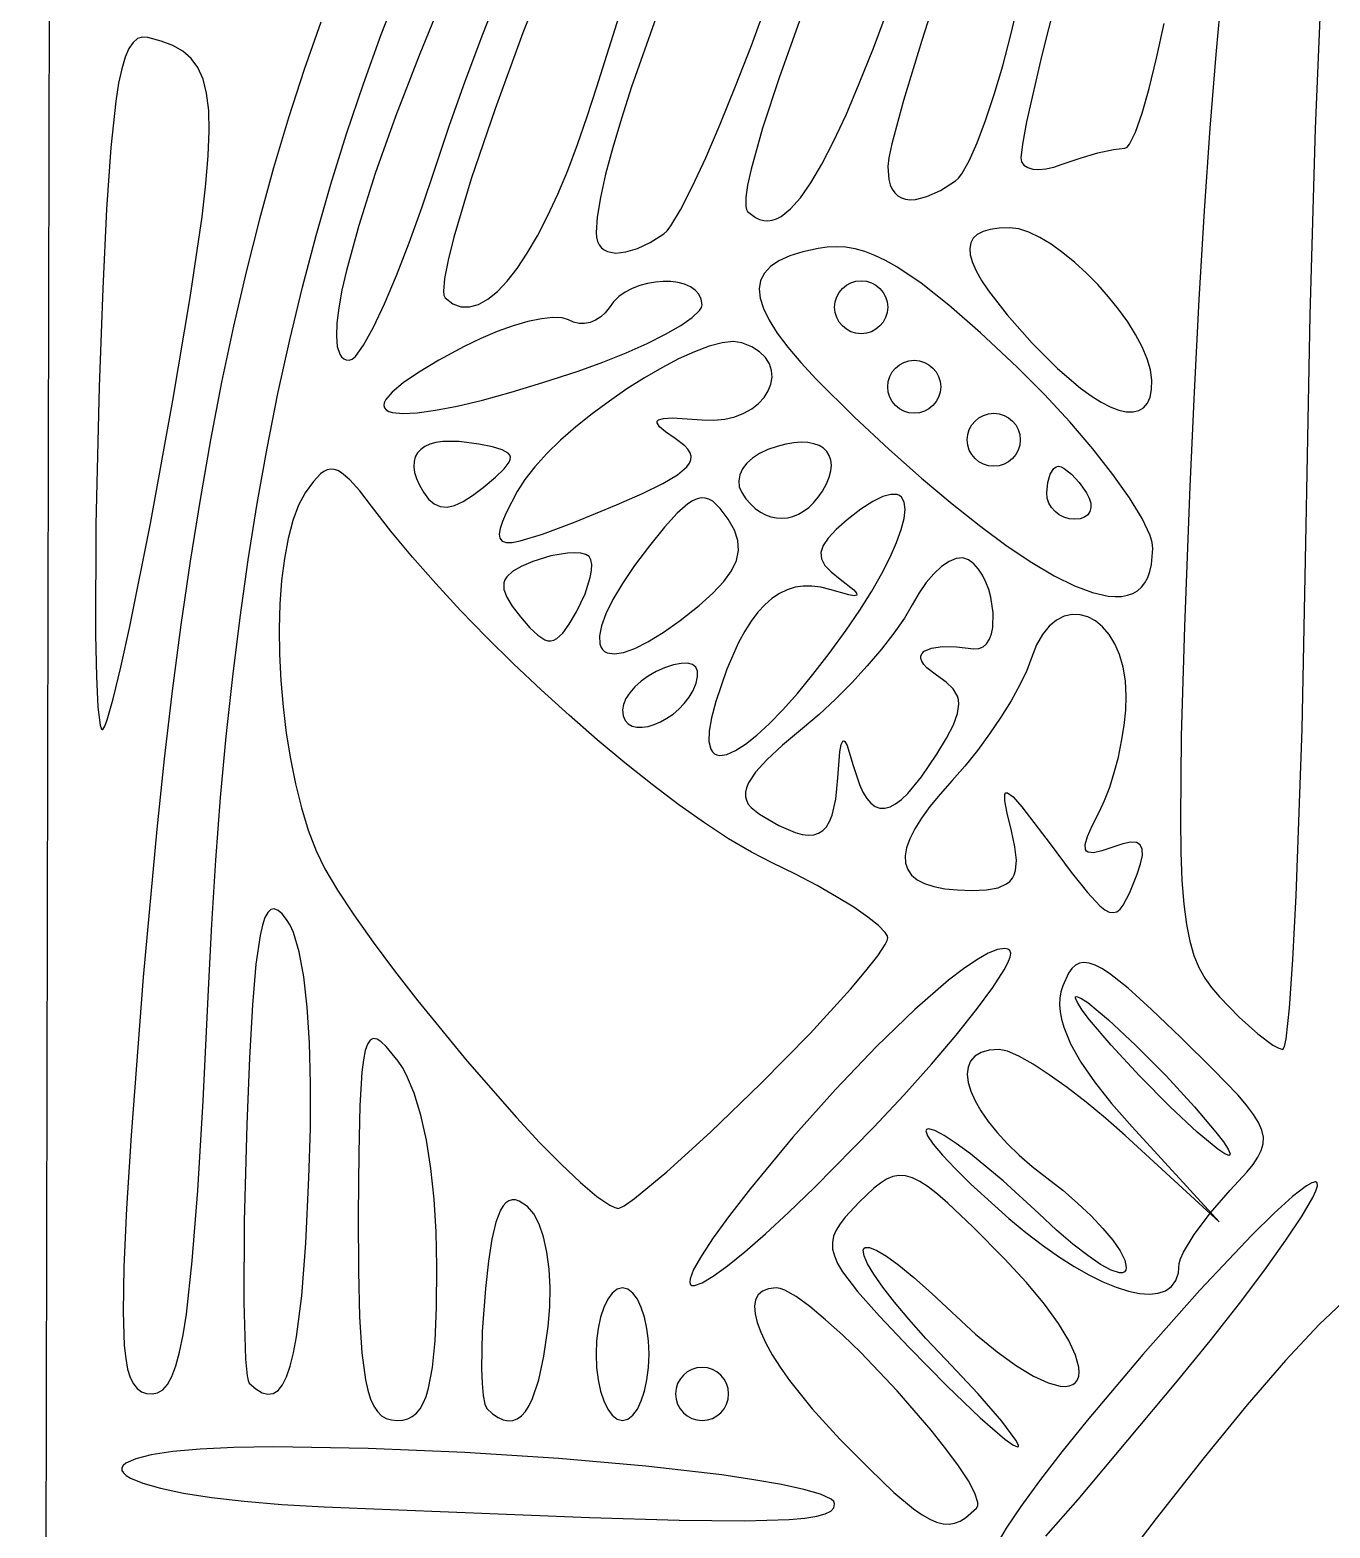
# Model space of a CAD drawing. Header units: millimetres. Extents: x -4.58 to 1.11, y 0.34 to 8.32.
# Drawn here: x -4.582 to -4.037, y 4.766 to 5.394 of the extents above; entities that cross this region are included whole.
import ezdxf

# ---------------------------------------------------------------- set-up
doc = ezdxf.new("R2010")
doc.units = ezdxf.units.MM

msp = doc.modelspace()

# ---------------------------------------------------------------- linework, layer by layer
at = {"flags": 128}
for points in [[(-4.581667, 1.453139), (-4.574238, 5.087635), (-4.569544, 7.208322), (-4.566944, 8.258736), (-4.566667, 8.323028), (-1.736111, 8.317444), (0.26479, 8.31338), (1.100639, 8.311472), (1.101006, 8.311191), (1.101364, 8.310339), (1.102049, 8.3066), (1.102698, 8.299617), (1.103312, 8.288752), (1.104442, 8.252815), (1.105453, 8.193675), (1.106362, 8.106221), (1.107184, 7.985338), (1.108623, 7.622835), (1.109893, 7.065263), (1.111113, 6.271716), (1.113889, 3.813083)], [(-4.362331, 5.425031), (-4.375058, 5.392832), (-4.386781, 5.360957), (-4.396704, 5.331659), (-4.404028, 5.307192), (-4.406467, 5.297474), (-4.407958, 5.289809), (-4.4084, 5.284478), (-4.408197, 5.282776), (-4.407694, 5.281764), (-4.404483, 5.279278), (-4.401068, 5.278004), (-4.39747, 5.27791), (-4.393711, 5.278966), (-4.389814, 5.281141), (-4.385802, 5.284405), (-4.381695, 5.288727), (-4.377516, 5.294076), (-4.373287, 5.300423), (-4.36903, 5.307735), (-4.364767, 5.315982), (-4.360521, 5.325135), (-4.356313, 5.335162), (-4.352165, 5.346032), (-4.3481, 5.357715), (-4.344139, 5.370181), (-4.333948, 5.402464)], [(-4.258658, 5.39937), (-4.267593, 5.374386), (-4.274661, 5.352851), (-4.279486, 5.335666), (-4.28094, 5.328986), (-4.281692, 5.323731), (-4.281695, 5.320013), (-4.281401, 5.318765), (-4.280903, 5.317944), (-4.277588, 5.315345), (-4.275889, 5.314552), (-4.274158, 5.314106), (-4.272393, 5.314011), (-4.270589, 5.314272), (-4.268745, 5.314896), (-4.266857, 5.315888), (-4.262937, 5.318999), (-4.258804, 5.323647), (-4.254435, 5.329878), (-4.249806, 5.337736), (-4.244891, 5.347265), (-4.239666, 5.35851), (-4.234108, 5.371515), (-4.228192, 5.386323), (-4.215187, 5.421531)], [(-4.197944, 5.420687), (-4.207889, 5.38966), (-4.215551, 5.364416), (-4.220479, 5.346337), (-4.221777, 5.340416), (-4.222222, 5.336806), (-4.221733, 5.331383), (-4.221128, 5.329165), (-4.220289, 5.327277), (-4.219222, 5.32572), (-4.21793, 5.324495), (-4.21642, 5.323603), (-4.214694, 5.323045), (-4.21276, 5.322822), (-4.21062, 5.322935), (-4.205746, 5.324173), (-4.200109, 5.326766), (-4.19375, 5.330722)], [(-4.148857, 5.418339), (-4.157733, 5.382943), (-4.163984, 5.355551), (-4.165761, 5.346203), (-4.166444, 5.340472), (-4.166131, 5.338697), (-4.165144, 5.337308), (-4.163556, 5.336315), (-4.161437, 5.335729), (-4.158861, 5.335563), (-4.155898, 5.335828), (-4.152619, 5.336534), (-4.149097, 5.337694), (-4.141587, 5.340314), (-4.134132, 5.34246), (-4.127593, 5.343911), (-4.122833, 5.344444)], [(-4.506903, 4.991667), (-4.505507, 5.019123), (-4.503797, 5.045964), (-4.501765, 5.072215), (-4.499402, 5.097902), (-4.496699, 5.12305), (-4.493646, 5.147685), (-4.490235, 5.171833), (-4.486458, 5.195518), (-4.482304, 5.218767), (-4.477766, 5.241605), (-4.472834, 5.264057), (-4.4675, 5.286149), (-4.461754, 5.307907), (-4.455588, 5.329355), (-4.448992, 5.35052), (-4.441958, 5.371427), (-4.434477, 5.392102), (-4.426541, 5.412569)], [(-4.407603, 5.410131), (-4.418597, 5.383345), (-4.428452, 5.357725), (-4.436958, 5.333801), (-4.443903, 5.312102), (-4.449076, 5.29316), (-4.450932, 5.284887), (-4.452267, 5.277503), (-4.453053, 5.271073), (-4.453264, 5.265664), (-4.452874, 5.261341), (-4.451856, 5.258171), (-4.451104, 5.257039), (-4.450185, 5.25622), (-4.449096, 5.255723), (-4.447833, 5.255556), (-4.446668, 5.255973), (-4.445273, 5.2572), (-4.441866, 5.261912), (-4.43776, 5.269362), (-4.433102, 5.279219), (-4.428041, 5.291153), (-4.422722, 5.304833), (-4.417294, 5.319929), (-4.411903, 5.336111)], [(-4.411903, 5.336111), (-4.406048, 5.353628), (-4.399289, 5.37255), (-4.391866, 5.392279), (-4.384021, 5.412217)], [(-4.0823, 5.409897), (-4.084728, 5.383669), (-4.087165, 5.352793), (-4.089539, 5.318262), (-4.091778, 5.281067), (-4.093807, 5.2422), (-4.095556, 5.202653), (-4.09779, 5.143908), (-4.099162, 5.098043), (-4.099562, 5.063191), (-4.099365, 5.049311), (-4.098884, 5.037484), (-4.098106, 5.027477), (-4.097018, 5.019056), (-4.095607, 5.011987), (-4.093858, 5.006038), (-4.091759, 5.000974), (-4.089296, 4.996563), (-4.086454, 4.992571), (-4.083222, 4.988764), (-4.074935, 4.980184), (-4.067156, 4.97316), (-4.060757, 4.968416), (-4.058348, 4.967127), (-4.056611, 4.966681), (-4.055921, 4.967819), (-4.055217, 4.971159), (-4.053792, 4.983996), (-4.052376, 5.00429), (-4.051009, 5.031142), (-4.048582, 5.100919), (-4.046833, 5.186125)], [(-4.046833, 5.186125), (-4.045146, 5.27446), (-4.042887, 5.352774), (-4.040355, 5.412562)], [(-4.316042, 5.3085), (-4.314684, 5.309792), (-4.313044, 5.311953), (-4.309002, 5.318683), (-4.304095, 5.32829), (-4.298498, 5.340377), (-4.292391, 5.354545), (-4.28595, 5.370396), (-4.279353, 5.387533), (-4.272778, 5.405556)], [(-4.19375, 5.330722), (-4.192473, 5.331899), (-4.191085, 5.333722), (-4.188027, 5.339151), (-4.184683, 5.346703), (-4.181161, 5.356071), (-4.17757, 5.366947), (-4.174018, 5.379025), (-4.170611, 5.391997), (-4.167458, 5.405556)], [(-4.459742, 5.397259), (-4.466718, 5.377446), (-4.47333, 5.357116), (-4.479589, 5.336232), (-4.485508, 5.314755), (-4.491097, 5.292647), (-4.49637, 5.269871), (-4.501337, 5.246387), (-4.506012, 5.222159), (-4.510404, 5.197149), (-4.514528, 5.171317), (-4.518393, 5.144627), (-4.522013, 5.11704), (-4.525399, 5.088518), (-4.528563, 5.059023), (-4.534273, 4.996963), (-4.539236, 4.930556), (-4.541151, 4.899965), (-4.542309, 4.875519), (-4.542658, 4.856581), (-4.542149, 4.842514), (-4.541557, 4.837108), (-4.54073, 4.832681), (-4.539663, 4.829154), (-4.538349, 4.826446), (-4.536783, 4.824479), (-4.534956, 4.823172), (-4.532864, 4.822446), (-4.5305, 4.822222), (-4.528171, 4.822623), (-4.526024, 4.823896), (-4.524043, 4.826146), (-4.522215, 4.829475), (-4.520525, 4.83399), (-4.518959, 4.839793), (-4.517502, 4.84699), (-4.516139, 4.855684), (-4.513639, 4.877983), (-4.511344, 4.907523), (-4.509137, 4.94514), (-4.506903, 4.991667)], [(-4.319431, 5.39901), (-4.329556, 5.370243), (-4.333821, 5.356969), (-4.337464, 5.344682), (-4.340415, 5.333566), (-4.342608, 5.323804), (-4.343974, 5.315582), (-4.344444, 5.309083), (-4.344297, 5.307113), (-4.343865, 5.305398), (-4.343163, 5.303941), (-4.342206, 5.30274), (-4.341007, 5.301797), (-4.339581, 5.301112), (-4.336108, 5.300516), (-4.331901, 5.300954), (-4.327077, 5.302429), (-4.321752, 5.304944), (-4.316042, 5.3085)], [(-4.122833, 5.344444), (-4.121879, 5.344888), (-4.120812, 5.346187), (-4.118381, 5.351183), (-4.115634, 5.35908), (-4.112663, 5.36953), (-4.109561, 5.38218), (-4.106419, 5.396681)], [(-4.521792, 5.238653), (-4.51453, 5.281829), (-4.509551, 5.315686), (-4.507942, 5.329497), (-4.506936, 5.341432), (-4.506541, 5.351643), (-4.506769, 5.36028), (-4.507629, 5.367494), (-4.509133, 5.373437), (-4.51129, 5.378261), (-4.51411, 5.382116), (-4.517605, 5.385153), (-4.521784, 5.387525), (-4.526657, 5.389382), (-4.532236, 5.390875), (-4.534496, 5.391036), (-4.536566, 5.390379), (-4.538457, 5.388815), (-4.540184, 5.386251), (-4.541759, 5.382597), (-4.543194, 5.377762), (-4.544502, 5.371656), (-4.545696, 5.364186), (-4.547793, 5.344793), (-4.549586, 5.318857), (-4.551176, 5.28565), (-4.552667, 5.244444), (-4.55404, 5.186706), (-4.554196, 5.140384), (-4.553834, 5.122976), (-4.553188, 5.110189), (-4.552264, 5.102611), (-4.5517, 5.100961), (-4.551393, 5.100702), (-4.551069, 5.100833), (-4.550293, 5.102166), (-4.549306, 5.1048), (-4.54676, 5.113686), (-4.543554, 5.126927), (-4.539806, 5.143957), (-4.531163, 5.18712), (-4.521792, 5.238653)], [(-4.111486, 5.247222), (-4.112035, 5.251501), (-4.113411, 5.256172), (-4.115527, 5.261143), (-4.118298, 5.266322), (-4.121638, 5.271616), (-4.125459, 5.276934), (-4.129676, 5.282183), (-4.134203, 5.287271), (-4.138953, 5.292105), (-4.143841, 5.296595), (-4.14878, 5.300646), (-4.153683, 5.304168), (-4.158466, 5.307067), (-4.16304, 5.309252), (-4.167321, 5.310631), (-4.171222, 5.311111), (-4.175556, 5.310942), (-4.17924, 5.31043), (-4.182272, 5.309567), (-4.184651, 5.308345), (-4.186374, 5.306756), (-4.18744, 5.304791), (-4.187849, 5.302443), (-4.187597, 5.299703), (-4.186684, 5.296564), (-4.185108, 5.293017), (-4.182867, 5.289054), (-4.179961, 5.284668), (-4.172142, 5.274591), (-4.161639, 5.262722), (-4.151093, 5.2521), (-4.141424, 5.243853), (-4.136972, 5.240637), (-4.132804, 5.238034), (-4.128942, 5.236052), (-4.125406, 5.234696), (-4.12222, 5.233974), (-4.119403, 5.233893), (-4.116978, 5.234458), (-4.114967, 5.235677), (-4.113391, 5.237557), (-4.112271, 5.240103), (-4.111629, 5.243322), (-4.111486, 5.247222)], [(-4.111111, 5.176694), (-4.111406, 5.179132), (-4.112272, 5.18206), (-4.1156, 5.189229), (-4.12086, 5.197891), (-4.127821, 5.207734), (-4.136249, 5.218446), (-4.14591, 5.229716), (-4.156571, 5.241231), (-4.168, 5.252681), (-4.183259, 5.267037), (-4.196552, 5.278722), (-4.208171, 5.287909), (-4.218406, 5.294773), (-4.223096, 5.297387), (-4.227549, 5.299485), (-4.231802, 5.30109), (-4.235891, 5.302222), (-4.239852, 5.302903), (-4.243722, 5.303155), (-4.247537, 5.302999), (-4.251333, 5.302458), (-4.257781, 5.301004), (-4.263268, 5.299269), (-4.267787, 5.297229), (-4.271334, 5.29486), (-4.273903, 5.292137), (-4.275489, 5.289034), (-4.276087, 5.285526), (-4.275691, 5.28159), (-4.274296, 5.2772), (-4.271897, 5.272332), (-4.268488, 5.26696), (-4.264064, 5.26106), (-4.258619, 5.254607), (-4.252149, 5.247576), (-4.236111, 5.231681), (-4.221684, 5.218281), (-4.20805, 5.206171), (-4.195229, 5.195359), (-4.18324, 5.185853), (-4.172101, 5.177661), (-4.161831, 5.170793), (-4.15245, 5.165255), (-4.143976, 5.161057), (-4.136428, 5.158207), (-4.129824, 5.156713), (-4.126883, 5.156477), (-4.124185, 5.156584), (-4.121733, 5.157033), (-4.119529, 5.157827), (-4.117575, 5.158966), (-4.115875, 5.160451), (-4.114429, 5.162284), (-4.113241, 5.164465), (-4.112313, 5.166996), (-4.111647, 5.169877), (-4.111111, 5.176694)], [(-4.351972, 5.251042), (-4.341532, 5.254803), (-4.331793, 5.25871), (-4.322967, 5.262648), (-4.315267, 5.266503), (-4.308908, 5.270162), (-4.304101, 5.27351), (-4.301061, 5.276434), (-4.30027, 5.277701), (-4.3, 5.278819), (-4.300343, 5.281221), (-4.301321, 5.283281), (-4.302858, 5.285002), (-4.304877, 5.286386), (-4.307303, 5.287436), (-4.310058, 5.288154), (-4.313068, 5.288543), (-4.316255, 5.288604), (-4.319544, 5.288341), (-4.322858, 5.287754), (-4.32612, 5.286848), (-4.329256, 5.285624), (-4.332188, 5.284085), (-4.33484, 5.282232), (-4.337136, 5.280069), (-4.339, 5.277597), (-4.340605, 5.275452), (-4.342498, 5.273695), (-4.34461, 5.272348), (-4.34687, 5.271432), (-4.349209, 5.270967), (-4.351557, 5.270974), (-4.353844, 5.271474), (-4.356, 5.272486), (-4.358697, 5.273374), (-4.362542, 5.273516), (-4.367355, 5.272958), (-4.372958, 5.271747), (-4.379171, 5.269927), (-4.385813, 5.267545), (-4.392704, 5.264646), (-4.399667, 5.261278), (-4.410258, 5.255567), (-4.418793, 5.25048), (-4.425323, 5.246027), (-4.429902, 5.242219), (-4.432583, 5.239069), (-4.433228, 5.237744), (-4.433419, 5.236588), (-4.433161, 5.235601), (-4.432462, 5.234786), (-4.431329, 5.234143), (-4.429767, 5.233675), (-4.425386, 5.233267), (-4.419373, 5.233574), (-4.411779, 5.234605), (-4.402659, 5.236373), (-4.392065, 5.23889), (-4.380051, 5.242166), (-4.366669, 5.246213), (-4.351972, 5.251042)], [(-4.244444, 5.277778), (-4.244218, 5.28001), (-4.243568, 5.282092), (-4.24254, 5.283979), (-4.241181, 5.285625), (-4.239535, 5.286985), (-4.237648, 5.288012), (-4.235565, 5.288662), (-4.233333, 5.288889), (-4.231101, 5.288662), (-4.229019, 5.288012), (-4.227132, 5.286985), (-4.225486, 5.285625), (-4.224127, 5.283979), (-4.223099, 5.282092), (-4.222449, 5.28001), (-4.222222, 5.277778), (-4.222449, 5.275546), (-4.223099, 5.273464), (-4.224127, 5.271577), (-4.225486, 5.269931), (-4.227132, 5.268571), (-4.229019, 5.267543), (-4.231101, 5.266893), (-4.233333, 5.266667), (-4.235565, 5.266893), (-4.237648, 5.267543), (-4.239535, 5.268571), (-4.241181, 5.269931), (-4.24254, 5.271577), (-4.243568, 5.273464), (-4.244218, 5.275546), (-4.244444, 5.277778)], [(-4.335931, 5.194958), (-4.32496, 5.199723), (-4.316465, 5.203871), (-4.310336, 5.207527), (-4.30646, 5.210814), (-4.305333, 5.212359), (-4.304728, 5.213857), (-4.304632, 5.215326), (-4.30503, 5.216781), (-4.305909, 5.218236), (-4.307255, 5.219708), (-4.311292, 5.222764), (-4.315294, 5.225521), (-4.317828, 5.227716), (-4.318854, 5.229376), (-4.31879, 5.230014), (-4.318333, 5.230528), (-4.316227, 5.231198), (-4.312495, 5.231412), (-4.3, 5.230583), (-4.295058, 5.230405), (-4.290464, 5.230852), (-4.286255, 5.231855), (-4.282468, 5.23334), (-4.27914, 5.235239), (-4.276307, 5.237478), (-4.274007, 5.239986), (-4.272276, 5.242693), (-4.271151, 5.245526), (-4.270669, 5.248415), (-4.270866, 5.251288), (-4.271779, 5.254074), (-4.273446, 5.256701), (-4.275903, 5.259098), (-4.279186, 5.261194), (-4.283333, 5.262917), (-4.287012, 5.263414), (-4.291643, 5.26289), (-4.297085, 5.261438), (-4.303197, 5.259152), (-4.309837, 5.256124), (-4.316865, 5.252448), (-4.32414, 5.248218), (-4.331521, 5.243526), (-4.338866, 5.238466), (-4.346036, 5.233132), (-4.352888, 5.227616), (-4.359283, 5.222012), (-4.365078, 5.216414), (-4.370133, 5.210914), (-4.374307, 5.205606), (-4.377458, 5.200583), (-4.382051, 5.191581), (-4.383605, 5.188011), (-4.3846, 5.185052), (-4.384991, 5.182699), (-4.38473, 5.180945), (-4.38377, 5.179783), (-4.382064, 5.179208), (-4.379566, 5.179213), (-4.376227, 5.179792), (-4.366843, 5.182646), (-4.353536, 5.187718), (-4.335931, 5.194958)], [(-4.222222, 5.244444), (-4.221995, 5.246676), (-4.221345, 5.248759), (-4.220318, 5.250646), (-4.218958, 5.252292), (-4.217312, 5.253651), (-4.215425, 5.254679), (-4.213343, 5.255329), (-4.211111, 5.255556), (-4.208879, 5.255329), (-4.206797, 5.254679), (-4.20491, 5.253651), (-4.203264, 5.252292), (-4.201904, 5.250646), (-4.200877, 5.248759), (-4.200227, 5.246676), (-4.2, 5.244444), (-4.200227, 5.242212), (-4.200877, 5.24013), (-4.201904, 5.238243), (-4.203264, 5.236597), (-4.20491, 5.235238), (-4.206797, 5.23421), (-4.208879, 5.23356), (-4.211111, 5.233333), (-4.213343, 5.23356), (-4.215425, 5.23421), (-4.217312, 5.235238), (-4.218958, 5.236597), (-4.220318, 5.238243), (-4.221345, 5.24013), (-4.221995, 5.242212), (-4.222222, 5.244444)], [(-4.188889, 5.222222), (-4.188662, 5.224454), (-4.188012, 5.226536), (-4.186985, 5.228423), (-4.185625, 5.230069), (-4.183979, 5.231429), (-4.182092, 5.232457), (-4.18001, 5.233107), (-4.177778, 5.233333), (-4.175546, 5.233107), (-4.173464, 5.232457), (-4.171577, 5.231429), (-4.169931, 5.230069), (-4.168571, 5.228423), (-4.167543, 5.226536), (-4.166893, 5.224454), (-4.166667, 5.222222), (-4.166893, 5.21999), (-4.167543, 5.217908), (-4.168571, 5.216021), (-4.169931, 5.214375), (-4.171577, 5.213015), (-4.173464, 5.211988), (-4.175546, 5.211338), (-4.177778, 5.211111), (-4.18001, 5.211338), (-4.182092, 5.211988), (-4.183979, 5.213015), (-4.185625, 5.214375), (-4.186985, 5.216021), (-4.188012, 5.217908), (-4.188662, 5.21999), (-4.188889, 5.222222)], [(-4.393583, 5.220417), (-4.401808, 5.221554), (-4.408647, 5.221526), (-4.411526, 5.221094), (-4.414032, 5.220393), (-4.416158, 5.219429), (-4.417896, 5.218212), (-4.419236, 5.216747), (-4.420171, 5.215043), (-4.420692, 5.213106), (-4.42079, 5.210944), (-4.420458, 5.208565), (-4.419686, 5.205975), (-4.418467, 5.203182), (-4.416792, 5.200194), (-4.414648, 5.197305), (-4.412312, 5.195306), (-4.409738, 5.194202), (-4.406882, 5.193997), (-4.403697, 5.194693), (-4.400139, 5.196296), (-4.396163, 5.198809), (-4.391722, 5.202236), (-4.386588, 5.206611), (-4.382956, 5.210085), (-4.380843, 5.212808), (-4.38036, 5.213935), (-4.380262, 5.214931), (-4.380552, 5.215814), (-4.381231, 5.216603), (-4.383763, 5.217974), (-4.387876, 5.219196), (-4.393583, 5.220417)], [(-4.249542, 5.200736), (-4.247881, 5.203747), (-4.246718, 5.206567), (-4.246036, 5.209182), (-4.245816, 5.211578), (-4.246038, 5.213741), (-4.246686, 5.215656), (-4.247739, 5.21731), (-4.249181, 5.218689), (-4.250991, 5.219778), (-4.253152, 5.220564), (-4.255645, 5.221032), (-4.258452, 5.221168), (-4.261554, 5.220958), (-4.264932, 5.220388), (-4.268568, 5.219444), (-4.272444, 5.218111), (-4.275889, 5.216508), (-4.27883, 5.214569), (-4.281222, 5.212371), (-4.283019, 5.209986), (-4.284178, 5.207489), (-4.284653, 5.204955), (-4.284401, 5.202457), (-4.283375, 5.200069), (-4.281613, 5.197512), (-4.279715, 5.195303), (-4.277701, 5.193441), (-4.275589, 5.191928), (-4.273397, 5.190761), (-4.271146, 5.189941), (-4.268855, 5.189468), (-4.266542, 5.18934), (-4.264226, 5.189559), (-4.261926, 5.190122), (-4.259663, 5.191031), (-4.257453, 5.192284), (-4.255317, 5.193882), (-4.253274, 5.195823), (-4.251343, 5.198108), (-4.249542, 5.200736)], [(-4.275375, 4.952361), (-4.254736, 4.973373), (-4.237835, 4.991887), (-4.231331, 4.999581), (-4.226416, 5.005898), (-4.223307, 5.010589), (-4.222498, 5.012246), (-4.222222, 5.013403), (-4.222473, 5.014408), (-4.223211, 5.015617), (-4.226043, 5.01858), (-4.230521, 5.022163), (-4.236446, 5.026236), (-4.243619, 5.030672), (-4.251841, 5.03534), (-4.260914, 5.040113), (-4.270639, 5.044861), (-4.279361, 5.049361), (-4.288865, 5.054992), (-4.299034, 5.061653), (-4.309751, 5.069237), (-4.3209, 5.077642), (-4.332364, 5.086763), (-4.344025, 5.096496), (-4.355767, 5.106736), (-4.367473, 5.11738), (-4.379026, 5.128324), (-4.390309, 5.139463), (-4.401205, 5.150693), (-4.411598, 5.161911), (-4.421369, 5.173011), (-4.430404, 5.18389), (-4.438583, 5.194444), (-4.443478, 5.200776), (-4.447582, 5.20542), (-4.451086, 5.208415), (-4.452673, 5.209307), (-4.454181, 5.2098), (-4.455634, 5.209901), (-4.457056, 5.209613), (-4.458471, 5.208942), (-4.459904, 5.207892), (-4.462914, 5.204675), (-4.466278, 5.2), (-4.469126, 5.19477), (-4.471537, 5.188338), (-4.473515, 5.180844), (-4.475065, 5.172426), (-4.476191, 5.163223), (-4.476896, 5.153374), (-4.477186, 5.143017), (-4.477064, 5.132292), (-4.476535, 5.121337), (-4.475603, 5.110291), (-4.474271, 5.099292), (-4.472545, 5.08848), (-4.470429, 5.077994), (-4.467926, 5.067972), (-4.465041, 5.058553), (-4.461778, 5.049875), (-4.458102, 5.042408), (-4.452735, 5.033358), (-4.445917, 5.023011), (-4.43789, 5.01165), (-4.428895, 4.999562), (-4.419173, 4.98703), (-4.39851, 4.961776), (-4.377831, 4.938167), (-4.368088, 4.927692), (-4.359063, 4.918482), (-4.350998, 4.910824), (-4.344134, 4.905), (-4.338712, 4.901298), (-4.336617, 4.90033), (-4.334972, 4.9), (-4.332594, 4.901068), (-4.328279, 4.904131), (-4.314814, 4.915378), (-4.296529, 4.932027), (-4.275375, 4.952361)], [(-4.155556, 5.2), (-4.155168, 5.204314), (-4.154115, 5.207847), (-4.152556, 5.210234), (-4.151637, 5.210884), (-4.150653, 5.211111), (-4.149529, 5.210884), (-4.148209, 5.210234), (-4.145177, 5.207847), (-4.141942, 5.204314), (-4.138889, 5.2), (-4.137749, 5.197768), (-4.137151, 5.195686), (-4.137073, 5.193799), (-4.137497, 5.192153), (-4.1384, 5.190793), (-4.139764, 5.189766), (-4.141568, 5.189116), (-4.143792, 5.188889), (-4.146155, 5.189116), (-4.14836, 5.189766), (-4.150358, 5.190793), (-4.152101, 5.192153), (-4.15354, 5.193799), (-4.154628, 5.195686), (-4.155316, 5.197768), (-4.155556, 5.2)], [(-4.301292, 5.152778), (-4.295442, 5.157965), (-4.290891, 5.162768), (-4.287607, 5.167282), (-4.285556, 5.171604), (-4.284705, 5.17583), (-4.285022, 5.180055), (-4.286474, 5.184376), (-4.289028, 5.188889), (-4.292397, 5.193437), (-4.295561, 5.19643), (-4.297133, 5.197321), (-4.298732, 5.197798), (-4.300386, 5.19785), (-4.30212, 5.197469), (-4.303961, 5.196646), (-4.305935, 5.195373), (-4.310389, 5.19144), (-4.315692, 5.185598), (-4.322056, 5.177778), (-4.32828, 5.169514), (-4.333377, 5.161994), (-4.337374, 5.155251), (-4.340298, 5.149315), (-4.342173, 5.144219), (-4.343028, 5.139996), (-4.342889, 5.136676), (-4.342456, 5.135366), (-4.341783, 5.134293), (-4.340875, 5.133463), (-4.339736, 5.132879), (-4.336774, 5.132464), (-4.332924, 5.133082), (-4.328214, 5.134764), (-4.322669, 5.137543), (-4.316315, 5.14145), (-4.309181, 5.146518), (-4.301292, 5.152778)], [(-4.239667, 5.142389), (-4.233909, 5.150859), (-4.228912, 5.158819), (-4.224676, 5.166219), (-4.221201, 5.173008), (-4.21849, 5.179138), (-4.216541, 5.184557), (-4.215355, 5.189216), (-4.214934, 5.193064), (-4.215277, 5.196052), (-4.216386, 5.198129), (-4.217227, 5.198811), (-4.21826, 5.199246), (-4.220901, 5.199352), (-4.224309, 5.198397), (-4.228484, 5.196331), (-4.233427, 5.193104), (-4.239139, 5.188667), (-4.243772, 5.184599), (-4.247161, 5.181044), (-4.249321, 5.177884), (-4.250266, 5.174998), (-4.250011, 5.172268), (-4.248571, 5.169575), (-4.24596, 5.166798), (-4.242194, 5.163819), (-4.236432, 5.159284), (-4.235229, 5.157902), (-4.235158, 5.157095), (-4.23623, 5.156854), (-4.238454, 5.157165), (-4.246403, 5.159403), (-4.250261, 5.160405), (-4.253983, 5.160902), (-4.257573, 5.16089), (-4.261037, 5.160366), (-4.264378, 5.159325), (-4.2676, 5.157763), (-4.270708, 5.155676), (-4.273707, 5.153059), (-4.276599, 5.149909), (-4.27939, 5.146221), (-4.282085, 5.141991), (-4.284686, 5.137215), (-4.289628, 5.126009), (-4.29425, 5.112569), (-4.296101, 5.10566), (-4.297039, 5.100036), (-4.297109, 5.095673), (-4.296356, 5.092545), (-4.295685, 5.091437), (-4.294826, 5.090628), (-4.293784, 5.090116), (-4.292564, 5.089898), (-4.289616, 5.090328), (-4.286026, 5.091896), (-4.28184, 5.094575), (-4.277104, 5.098342), (-4.271863, 5.103171), (-4.266162, 5.109038), (-4.260047, 5.115918), (-4.253562, 5.123786), (-4.246754, 5.132618), (-4.239667, 5.142389)], [(-4.347389, 5.173306), (-4.348767, 5.174164), (-4.350786, 5.174684), (-4.353348, 5.174874), (-4.356356, 5.174743), (-4.363324, 5.173552), (-4.370917, 5.171181), (-4.375824, 5.169079), (-4.379467, 5.166965), (-4.381869, 5.16473), (-4.382613, 5.163534), (-4.383056, 5.162267), (-4.383049, 5.15947), (-4.381874, 5.156231), (-4.379553, 5.152444), (-4.376111, 5.148), (-4.372149, 5.143449), (-4.368808, 5.140244), (-4.365925, 5.1384), (-4.364603, 5.137993), (-4.363333, 5.137932), (-4.362096, 5.138219), (-4.36087, 5.138856), (-4.358369, 5.141186), (-4.355666, 5.144937), (-4.352597, 5.150125), (-4.349031, 5.157587), (-4.346863, 5.164444), (-4.346355, 5.167409), (-4.346259, 5.169938), (-4.346597, 5.171935), (-4.347389, 5.173306)], [(-4.243153, 5.080556), (-4.242286, 5.091414), (-4.241719, 5.094434), (-4.241038, 5.09587), (-4.240649, 5.095999), (-4.240223, 5.095739), (-4.239254, 5.094058), (-4.236778, 5.086111), (-4.234072, 5.077704), (-4.232575, 5.074454), (-4.230975, 5.07184), (-4.229266, 5.069863), (-4.227443, 5.068525), (-4.225499, 5.067825), (-4.223429, 5.067764), (-4.221227, 5.068343), (-4.218888, 5.069563), (-4.216406, 5.071424), (-4.213776, 5.073928), (-4.208046, 5.080863), (-4.201653, 5.090375), (-4.197598, 5.097155), (-4.194705, 5.102792), (-4.192974, 5.10748), (-4.192405, 5.111417), (-4.192556, 5.113164), (-4.192997, 5.114796), (-4.194752, 5.117812), (-4.19767, 5.120663), (-4.20175, 5.123542), (-4.205826, 5.126619), (-4.207132, 5.128038), (-4.207969, 5.129363), (-4.208347, 5.130587), (-4.208282, 5.1317), (-4.207787, 5.132692), (-4.206873, 5.133554), (-4.203846, 5.13485), (-4.199307, 5.135512), (-4.19336, 5.135467), (-4.186111, 5.134639), (-4.184003, 5.134659), (-4.182218, 5.135377), (-4.180751, 5.136709), (-4.179597, 5.138572), (-4.178751, 5.140882), (-4.178207, 5.143556), (-4.178009, 5.149658), (-4.178962, 5.15621), (-4.179858, 5.159446), (-4.181027, 5.162543), (-4.182464, 5.165418), (-4.184164, 5.167988), (-4.186122, 5.170168), (-4.188333, 5.171875), (-4.19072, 5.172667), (-4.19346, 5.172408), (-4.196458, 5.171173), (-4.199616, 5.169042), (-4.202839, 5.16609), (-4.206031, 5.162395), (-4.209093, 5.158033), (-4.211931, 5.153083), (-4.215224, 5.147459), (-4.219594, 5.141164), (-4.224851, 5.134412), (-4.230809, 5.127415), (-4.237278, 5.120386), (-4.244071, 5.113538), (-4.250999, 5.107084), (-4.257875, 5.101236), (-4.266333, 5.09416), (-4.272896, 5.088069), (-4.277624, 5.082839), (-4.280582, 5.078347), (-4.281415, 5.076339), (-4.28183, 5.07447), (-4.281833, 5.072723), (-4.281432, 5.071084), (-4.280634, 5.069536), (-4.279449, 5.068065), (-4.275944, 5.065292), (-4.267785, 5.060537), (-4.261012, 5.057581), (-4.25811, 5.056793), (-4.255513, 5.056475), (-4.253205, 5.056633), (-4.251174, 5.057273), (-4.249404, 5.058402), (-4.247881, 5.060027), (-4.246592, 5.062154), (-4.245523, 5.06479), (-4.243984, 5.071615), (-4.243153, 5.080556)], [(-4.117722, 5.040125), (-4.116236, 5.044507), (-4.1155, 5.048), (-4.115533, 5.050625), (-4.116354, 5.052405), (-4.117982, 5.053359), (-4.120437, 5.05351), (-4.123737, 5.052878), (-4.127903, 5.051486), (-4.132484, 5.049894), (-4.135902, 5.049134), (-4.138185, 5.04928), (-4.138911, 5.049716), (-4.139363, 5.050406), (-4.139463, 5.052586), (-4.138514, 5.055892), (-4.136545, 5.060399), (-4.133583, 5.066181), (-4.131301, 5.071005), (-4.129171, 5.076584), (-4.127242, 5.082718), (-4.125559, 5.089208), (-4.124169, 5.095855), (-4.123118, 5.102458), (-4.122454, 5.108818), (-4.122222, 5.114736), (-4.122558, 5.121137), (-4.123517, 5.126954), (-4.125026, 5.132158), (-4.127014, 5.136721), (-4.129409, 5.140613), (-4.132138, 5.143805), (-4.135129, 5.146268), (-4.138309, 5.147972), (-4.141607, 5.148889), (-4.14495, 5.148988), (-4.148267, 5.148241), (-4.151484, 5.146619), (-4.15453, 5.144092), (-4.157332, 5.140631), (-4.159818, 5.136208), (-4.161917, 5.130792), (-4.16395, 5.12548), (-4.166865, 5.119427), (-4.170525, 5.112842), (-4.174793, 5.105937), (-4.179534, 5.098923), (-4.18461, 5.09201), (-4.189885, 5.08541), (-4.195222, 5.079333), (-4.200242, 5.07371), (-4.204525, 5.06846), (-4.20807, 5.063582), (-4.210878, 5.059074), (-4.212948, 5.054934), (-4.21428, 5.051162), (-4.214873, 5.047755), (-4.214727, 5.044714), (-4.213843, 5.042035), (-4.212219, 5.039718), (-4.209855, 5.037761), (-4.206752, 5.036163), (-4.202908, 5.034923), (-4.198323, 5.034039), (-4.192997, 5.03351), (-4.186931, 5.033333), (-4.180798, 5.033592), (-4.175975, 5.034445), (-4.172387, 5.036003), (-4.171033, 5.037082), (-4.16996, 5.03838), (-4.169159, 5.039911), (-4.16862, 5.041689), (-4.168292, 5.046042), (-4.168902, 5.051553), (-4.170375, 5.058333), (-4.172135, 5.065669), (-4.173076, 5.070801), (-4.173064, 5.073685), (-4.17266, 5.074269), (-4.171969, 5.074274), (-4.169656, 5.072524), (-4.165992, 5.068388), (-4.154083, 5.052778), (-4.145294, 5.041001), (-4.138505, 5.032412), (-4.133324, 5.026874), (-4.131213, 5.025205), (-4.129356, 5.024248), (-4.127703, 5.023985), (-4.126206, 5.024398), (-4.124814, 5.025471), (-4.12348, 5.027186), (-4.120783, 5.032474), (-4.117722, 5.040125)], [(-4.302542, 5.120139), (-4.301887, 5.122919), (-4.301939, 5.12516), (-4.302674, 5.126848), (-4.304066, 5.127972), (-4.306093, 5.128521), (-4.308729, 5.128483), (-4.311952, 5.127845), (-4.315736, 5.126597), (-4.319272, 5.125017), (-4.32257, 5.123115), (-4.325558, 5.120964), (-4.328165, 5.118635), (-4.330318, 5.116201), (-4.331945, 5.113734), (-4.332974, 5.111305), (-4.333333, 5.108986), (-4.333048, 5.106523), (-4.332238, 5.104593), (-4.330967, 5.103171), (-4.329301, 5.102235), (-4.327308, 5.101759), (-4.325052, 5.10172), (-4.322599, 5.102095), (-4.320016, 5.102859), (-4.317367, 5.103989), (-4.31472, 5.105461), (-4.312139, 5.107251), (-4.309691, 5.109336), (-4.307441, 5.11169), (-4.305456, 5.114292), (-4.303801, 5.117116), (-4.302542, 5.120139)], [(-4.464736, 4.912847), (-4.464144, 4.933497), (-4.46408, 4.952378), (-4.464532, 4.96936), (-4.465488, 4.984311), (-4.466937, 4.9971), (-4.468867, 5.007595), (-4.471267, 5.015666), (-4.472639, 5.018751), (-4.474125, 5.021181), (-4.475988, 5.023442), (-4.477697, 5.024912), (-4.479262, 5.025543), (-4.480692, 5.025285), (-4.481997, 5.02409), (-4.483186, 5.021909), (-4.484269, 5.018692), (-4.485255, 5.014392), (-4.486975, 5.002346), (-4.48842, 4.98538), (-4.489667, 4.963103), (-4.490792, 4.935125), (-4.491847, 4.894483), (-4.492014, 4.86051), (-4.491327, 4.836762), (-4.490674, 4.829832), (-4.490271, 4.827798), (-4.489819, 4.826792), (-4.486989, 4.824319), (-4.484371, 4.82274), (-4.481957, 4.822088), (-4.479736, 4.822396), (-4.4777, 4.823696), (-4.475838, 4.826021), (-4.474142, 4.829404), (-4.472601, 4.833877), (-4.471206, 4.839473), (-4.469948, 4.846225), (-4.467804, 4.863329), (-4.466092, 4.885449), (-4.464736, 4.912847)], [(-4.228167, 4.933875), (-4.21543, 4.947516), (-4.203823, 4.960519), (-4.19358, 4.972578), (-4.184936, 4.983389), (-4.178124, 4.992648), (-4.17338, 5.000051), (-4.171856, 5.002961), (-4.170936, 5.005293), (-4.17065, 5.007008), (-4.171028, 5.008069), (-4.171931, 5.008674), (-4.17309, 5.00895), (-4.176139, 5.008557), (-4.180098, 5.006958), (-4.18489, 5.004224), (-4.190441, 5.000425), (-4.196673, 4.995631), (-4.210877, 4.983337), (-4.226894, 4.967901), (-4.244116, 4.949882), (-4.261933, 4.92984), (-4.279736, 4.908333), (-4.288479, 4.897092), (-4.295316, 4.887716), (-4.300314, 4.880173), (-4.303538, 4.87443), (-4.305055, 4.870453), (-4.305195, 4.869116), (-4.304933, 4.868209), (-4.304278, 4.867727), (-4.303237, 4.867667), (-4.300035, 4.868792), (-4.295392, 4.871551), (-4.289376, 4.875913), (-4.282053, 4.881844), (-4.27349, 4.88931), (-4.263753, 4.898279), (-4.252909, 4.908718), (-4.228167, 4.933875)], [(-4.1, 4.876861), (-4.099564, 4.878901), (-4.098315, 4.881709), (-4.093727, 4.889122), (-4.086939, 4.898092), (-4.078653, 4.907611), (-4.071745, 4.915216), (-4.069116, 4.918466), (-4.067076, 4.921469), (-4.065655, 4.924316), (-4.064883, 4.927101), (-4.06479, 4.929913), (-4.065405, 4.932845), (-4.066757, 4.935989), (-4.068877, 4.939436), (-4.071794, 4.943278), (-4.075538, 4.947605), (-4.085624, 4.958086), (-4.099375, 4.971611), (-4.111648, 4.983389), (-4.121504, 4.992281), (-4.129283, 4.998436), (-4.132499, 5.000533), (-4.135323, 5.002002), (-4.137797, 5.002861), (-4.139963, 5.003128), (-4.141865, 5.002824), (-4.143543, 5.001965), (-4.145041, 5.00057), (-4.146401, 4.998659), (-4.148875, 4.993361), (-4.149652, 4.990827), (-4.150091, 4.988155), (-4.150191, 4.985341), (-4.14995, 4.982383), (-4.149366, 4.979275), (-4.148437, 4.976015), (-4.145538, 4.969023), (-4.14124, 4.961377), (-4.135527, 4.953051), (-4.128387, 4.944013), (-4.119806, 4.934236), (-4.083333, 4.894444), (-4.12275, 4.930556), (-4.130941, 4.93781), (-4.13911, 4.944577), (-4.14704, 4.950709), (-4.154514, 4.956059), (-4.161316, 4.960478), (-4.16723, 4.963817), (-4.17204, 4.96593), (-4.175528, 4.966667), (-4.179709, 4.966337), (-4.183084, 4.965378), (-4.185669, 4.96384), (-4.187483, 4.961769), (-4.188544, 4.959214), (-4.188868, 4.956223), (-4.188474, 4.952843), (-4.18738, 4.949123), (-4.185604, 4.945111), (-4.183163, 4.940854), (-4.180075, 4.9364), (-4.176358, 4.931798), (-4.17203, 4.927095), (-4.167108, 4.922339), (-4.161611, 4.917578), (-4.155556, 4.912861), (-4.14886, 4.907646), (-4.142613, 4.90227), (-4.136952, 4.896887), (-4.132014, 4.891651), (-4.127935, 4.886717), (-4.124852, 4.882238), (-4.122903, 4.878369), (-4.122222, 4.875264), (-4.122412, 4.874128), (-4.12297, 4.873386), (-4.123876, 4.873025), (-4.125113, 4.873034), (-4.128501, 4.874117), (-4.132984, 4.876542), (-4.138412, 4.880216), (-4.144634, 4.885049), (-4.151501, 4.890947), (-4.158861, 4.897819), (-4.17385, 4.911607), (-4.187575, 4.922899), (-4.193488, 4.927245), (-4.198515, 4.93053), (-4.202467, 4.932608), (-4.205153, 4.933333), (-4.205913, 4.933139), (-4.206209, 4.932567), (-4.205481, 4.930372), (-4.203108, 4.926901), (-4.199227, 4.922309), (-4.193979, 4.916749), (-4.187502, 4.910376), (-4.171417, 4.895806), (-4.164304, 4.889887), (-4.157354, 4.884549), (-4.150607, 4.879802), (-4.144104, 4.875658), (-4.137885, 4.872127), (-4.131993, 4.869221), (-4.126467, 4.866949), (-4.121349, 4.865323), (-4.11668, 4.864354), (-4.1125, 4.864052), (-4.108851, 4.864428), (-4.105774, 4.865493), (-4.103309, 4.867258), (-4.101498, 4.869734), (-4.100381, 4.872931), (-4.1, 4.876861)], [(-4.116667, 4.955556), (-4.12863, 4.968498), (-4.137589, 4.979097), (-4.140672, 4.983176), (-4.14268, 4.986259), (-4.143506, 4.988209), (-4.143442, 4.988716), (-4.143042, 4.988889), (-4.141274, 4.988209), (-4.138366, 4.986259), (-4.129741, 4.979097), (-4.118395, 4.968498), (-4.105556, 4.955556), (-4.093593, 4.942613), (-4.084634, 4.932014), (-4.08155, 4.927935), (-4.079542, 4.924852), (-4.078716, 4.922903), (-4.07878, 4.922395), (-4.079181, 4.922222), (-4.080948, 4.922903), (-4.083856, 4.924852), (-4.092481, 4.932014), (-4.103827, 4.942613), (-4.116667, 4.955556)], [(-4.411111, 4.875653), (-4.411402, 4.890163), (-4.412255, 4.90393), (-4.413638, 4.916789), (-4.415521, 4.928578), (-4.417872, 4.939133), (-4.420662, 4.948291), (-4.423858, 4.955889), (-4.425599, 4.959052), (-4.427431, 4.961764), (-4.43238, 4.967814), (-4.434433, 4.969771), (-4.436228, 4.970923), (-4.437783, 4.971204), (-4.439116, 4.970545), (-4.440245, 4.968878), (-4.441186, 4.966134), (-4.441958, 4.962244), (-4.442577, 4.957142), (-4.443433, 4.943024), (-4.443892, 4.923233), (-4.444097, 4.897222), (-4.444026, 4.873624), (-4.443551, 4.854529), (-4.442593, 4.83952), (-4.441073, 4.828177), (-4.440077, 4.82375), (-4.438911, 4.820083), (-4.437564, 4.817124), (-4.436027, 4.81482), (-4.43429, 4.813119), (-4.432342, 4.811969), (-4.430175, 4.811317), (-4.427778, 4.811111), (-4.425464, 4.811287), (-4.423357, 4.811835), (-4.421448, 4.812785), (-4.41973, 4.814168), (-4.418195, 4.816015), (-4.416834, 4.818356), (-4.41564, 4.821222), (-4.414606, 4.824642), (-4.412982, 4.833271), (-4.411901, 4.844486), (-4.411298, 4.858532), (-4.411111, 4.875653)], [(-4.197819, 4.836639), (-4.206175, 4.845478), (-4.213369, 4.85352), (-4.219409, 4.860719), (-4.224299, 4.867029), (-4.228046, 4.872403), (-4.230655, 4.876796), (-4.232131, 4.880159), (-4.232481, 4.882448), (-4.232235, 4.883175), (-4.23171, 4.883615), (-4.229823, 4.883615), (-4.226827, 4.8824), (-4.222728, 4.879924), (-4.21753, 4.876141), (-4.211239, 4.871005), (-4.203861, 4.864469), (-4.195403, 4.856486), (-4.185468, 4.847314), (-4.176402, 4.839826), (-4.168261, 4.833964), (-4.161106, 4.829667), (-4.154993, 4.826878), (-4.149981, 4.825538), (-4.147907, 4.825393), (-4.146129, 4.825587), (-4.144656, 4.826115), (-4.143495, 4.826967), (-4.142653, 4.828137), (-4.142137, 4.829618), (-4.141955, 4.831403), (-4.142113, 4.833483), (-4.143483, 4.8385), (-4.146303, 4.844613), (-4.150633, 4.851762), (-4.156531, 4.859887), (-4.164055, 4.868931), (-4.173264, 4.878833), (-4.186545, 4.892275), (-4.197009, 4.902257), (-4.201371, 4.906023), (-4.205253, 4.909011), (-4.208731, 4.911252), (-4.211878, 4.912773), (-4.214771, 4.913604), (-4.217484, 4.913774), (-4.220092, 4.913313), (-4.22267, 4.912249), (-4.225293, 4.910613), (-4.228036, 4.908432), (-4.234181, 4.902556), (-4.239975, 4.896341), (-4.242137, 4.893567), (-4.243775, 4.890917), (-4.244862, 4.888315), (-4.245374, 4.885687), (-4.245285, 4.88296), (-4.244569, 4.880059), (-4.243201, 4.876909), (-4.241155, 4.873437), (-4.234927, 4.865227), (-4.225679, 4.854835), (-4.213208, 4.841667), (-4.197272, 4.825488), (-4.183396, 4.81224), (-4.173072, 4.803288), (-4.169708, 4.80085), (-4.167792, 4.8), (-4.167418, 4.80019), (-4.167416, 4.800748), (-4.168466, 4.802891), (-4.174352, 4.810762), (-4.184465, 4.822412), (-4.197819, 4.836639)], [(-4.100722, 4.827778), (-4.087103, 4.844518), (-4.074839, 4.860135), (-4.064169, 4.874287), (-4.055326, 4.886632), (-4.048549, 4.896829), (-4.044074, 4.904536), (-4.042773, 4.907348), (-4.042136, 4.90941), (-4.042193, 4.910679), (-4.042972, 4.911111), (-4.04452, 4.910706), (-4.046661, 4.909525), (-4.052553, 4.905027), (-4.060312, 4.898007), (-4.069602, 4.888856), (-4.091424, 4.865722), (-4.115323, 4.838748), (-4.138603, 4.811058), (-4.149169, 4.797919), (-4.15857, 4.785773), (-4.166468, 4.775009), (-4.172527, 4.766019), (-4.176409, 4.759191)], [(-4.3645, 4.850444), (-4.363813, 4.85879), (-4.363692, 4.866891), (-4.364108, 4.874577), (-4.36503, 4.881677), (-4.366429, 4.88802), (-4.368275, 4.893437), (-4.370541, 4.897755), (-4.373194, 4.900806), (-4.376651, 4.903059), (-4.378207, 4.903557), (-4.379655, 4.903622), (-4.381003, 4.903242), (-4.382255, 4.902405), (-4.383418, 4.901101), (-4.384497, 4.899318), (-4.386427, 4.894268), (-4.388093, 4.887167), (-4.389541, 4.877922), (-4.390819, 4.866444), (-4.392104, 4.848431), (-4.39241, 4.832931), (-4.392202, 4.826639), (-4.391757, 4.821597), (-4.391078, 4.818009), (-4.390167, 4.816083), (-4.387787, 4.813936), (-4.385512, 4.81236), (-4.383342, 4.811355), (-4.381275, 4.810921), (-4.379313, 4.811059), (-4.377455, 4.81177), (-4.375699, 4.813053), (-4.374047, 4.81491), (-4.372497, 4.81734), (-4.37105, 4.820344), (-4.368462, 4.828076), (-4.366279, 4.838108), (-4.3645, 4.850444)], [(-3.862281, 4.751192), (-3.892764, 4.780875), (-3.920977, 4.807776), (-3.94621, 4.831243), (-3.967754, 4.850627), (-3.984898, 4.865277), (-3.991599, 4.870624), (-3.996934, 4.874544), (-4.000815, 4.876956), (-4.003153, 4.877778), (-4.006399, 4.877371), (-4.010073, 4.876148), (-4.01418, 4.874101), (-4.018727, 4.871226), (-4.02372, 4.867516), (-4.029164, 4.862965), (-4.041427, 4.851319), (-4.055564, 4.836241), (-4.071622, 4.817684), (-4.089645, 4.795601), (-4.109681, 4.769944), (-4.1455, 4.723236)], [(-4.322222, 4.838889), (-4.322449, 4.844469), (-4.323099, 4.849674), (-4.324127, 4.854392), (-4.325486, 4.858507), (-4.327132, 4.861906), (-4.329019, 4.864475), (-4.331101, 4.8661), (-4.333333, 4.866667), (-4.335565, 4.8661), (-4.337648, 4.864475), (-4.339535, 4.861906), (-4.341181, 4.858507), (-4.34254, 4.854392), (-4.343568, 4.849674), (-4.344218, 4.844469), (-4.344444, 4.838889), (-4.344218, 4.833309), (-4.343568, 4.828103), (-4.34254, 4.823386), (-4.341181, 4.819271), (-4.339535, 4.815872), (-4.337648, 4.813303), (-4.335565, 4.811678), (-4.333333, 4.811111), (-4.331101, 4.811678), (-4.329019, 4.813303), (-4.327132, 4.815872), (-4.325486, 4.819271), (-4.324127, 4.823386), (-4.323099, 4.828103), (-4.322449, 4.833309), (-4.322222, 4.838889)], [(-4.184958, 4.774292), (-4.184451, 4.775262), (-4.184412, 4.77665), (-4.185637, 4.780562), (-4.188419, 4.785792), (-4.192544, 4.792106), (-4.197797, 4.799268), (-4.203966, 4.807041), (-4.218193, 4.823484), (-4.233513, 4.839552), (-4.241048, 4.846856), (-4.248214, 4.85336), (-4.254798, 4.858829), (-4.260586, 4.863026), (-4.265363, 4.865717), (-4.267306, 4.866424), (-4.268917, 4.866667), (-4.272143, 4.866338), (-4.274654, 4.865375), (-4.276462, 4.863809), (-4.277582, 4.861673), (-4.278028, 4.858998), (-4.277811, 4.855818), (-4.276948, 4.852164), (-4.27545, 4.848069), (-4.273331, 4.843566), (-4.270605, 4.838685), (-4.267286, 4.833461), (-4.263387, 4.827924), (-4.253904, 4.816045), (-4.242264, 4.803306), (-4.229753, 4.790622), (-4.219577, 4.780934), (-4.211333, 4.774039), (-4.207809, 4.771574), (-4.204616, 4.769731), (-4.201705, 4.768484), (-4.199024, 4.767807), (-4.196523, 4.767674), (-4.194153, 4.768061), (-4.191861, 4.768942), (-4.189598, 4.770291), (-4.184958, 4.774292)], [(-4.288889, 4.822222), (-4.289116, 4.824454), (-4.289766, 4.826536), (-4.290793, 4.828423), (-4.292153, 4.830069), (-4.293799, 4.831429), (-4.295686, 4.832457), (-4.297768, 4.833107), (-4.3, 4.833333), (-4.302232, 4.833107), (-4.304314, 4.832457), (-4.306201, 4.831429), (-4.307847, 4.830069), (-4.309207, 4.828423), (-4.310234, 4.826536), (-4.310884, 4.824454), (-4.311111, 4.822222), (-4.310884, 4.81999), (-4.310234, 4.817908), (-4.309207, 4.816021), (-4.307847, 4.814375), (-4.306201, 4.813015), (-4.304314, 4.811988), (-4.302232, 4.811338), (-4.3, 4.811111), (-4.297768, 4.811338), (-4.295686, 4.811988), (-4.293799, 4.813015), (-4.292153, 4.814375), (-4.290793, 4.816021), (-4.289766, 4.817908), (-4.289116, 4.81999), (-4.288889, 4.822222)], [(-4.155944, 4.762563), (-4.14237, 4.777999), (-4.100722, 4.827778)], [(-4.244444, 4.776139), (-4.244828, 4.777123), (-4.245958, 4.778121), (-4.250339, 4.780151), (-4.257349, 4.782204), (-4.266751, 4.784256), (-4.278307, 4.786283), (-4.291778, 4.78826), (-4.323514, 4.79197), (-4.360055, 4.795193), (-4.399495, 4.797735), (-4.439931, 4.799401), (-4.479458, 4.8), (-4.496186, 4.799767), (-4.510294, 4.799103), (-4.521829, 4.798062), (-4.530835, 4.7967), (-4.53736, 4.795069), (-4.541447, 4.793224), (-4.542592, 4.792239), (-4.543144, 4.79122), (-4.54311, 4.790174), (-4.542495, 4.789109), (-4.541305, 4.788031), (-4.539546, 4.786947), (-4.534342, 4.784788), (-4.52693, 4.782685), (-4.517355, 4.780693), (-4.505662, 4.778866), (-4.491897, 4.777259), (-4.476106, 4.775924), (-4.458333, 4.774917), (-4.347148, 4.770405), (-4.309652, 4.769332), (-4.282264, 4.769059), (-4.263517, 4.769595), (-4.256925, 4.770169), (-4.251943, 4.770948), (-4.248387, 4.771933), (-4.246074, 4.773126), (-4.244821, 4.774528), (-4.244444, 4.776139)]]:
    msp.add_lwpolyline(points, dxfattribs=at)

doc.saveas('drawing.dxf')
